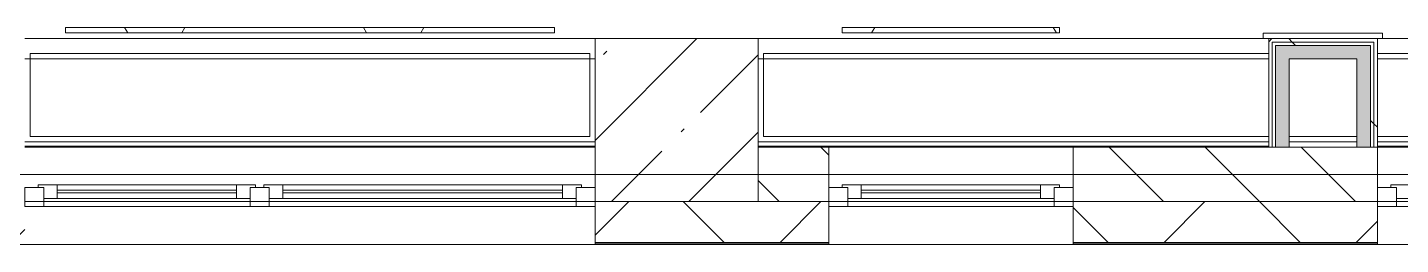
# Model space of a CAD drawing. Header units: millimetres. Extents: x 39815 to 261742, y -8553 to 29000.
# Drawn here: x 165652 to 170707, y -258 to 541 of the extents above; entities that cross this region are included whole.
import ezdxf

# ---------------------------------------------------------------- set-up
doc = ezdxf.new("R2010")
doc.units = ezdxf.units.MM
for name, color, linetype, lineweight, true_color in [('A-FLOR-1', 7, 'Continuous', 5, 0xaaaaaa), ('I-WALL-1', 7, 'Continuous', 5, 0xe7e7e7), ('Знаки-1', 7, 'Continuous', 5, 0x787878)]:
    doc.layers.add(name, color=color, linetype=linetype, lineweight=lineweight, true_color=true_color)
for name, color, linetype, lineweight in [('A-GLAZ-2', 7, 'Continuous', 5), ('A-WALL-2', 7, 'Continuous', 9), ('A-WALL-4', 7, 'Continuous', 5), ('I-WALL-3', 7, 'Continuous', 5), ('S-COLS', 7, 'Continuous', 5), ('Знаки', 7, 'Continuous', 5), ('Оси', 7, 'Continuous', 9)]:
    doc.layers.add(name, color=color, linetype=linetype, lineweight=lineweight)
pattern_1 = [(45, (134731.94, 0), (-530.33, 530.33), []), (135, (134731.94, 0), (-530.33, -530.33), [])]

# ---------------------------------------------------------------- blocks, each defined once
blk = doc.blocks.new('BSC_Колонна _Прямоугольная - 600х600-V131-Общий план 2 этажа с размещением фрагментов 2_8-2_11')
at = {"layer": 'S-COLS'}
h = blk.add_hatch(dxfattribs=at)
h.set_pattern_fill('FP_86', color=256, style=0, pattern_type=2)
h.set_pattern_definition([(45, (-33310, -200), (-285.123, 285.123), []), (45, (-33024.88, -200), (-285.123, 285.123), [504.031, -100.806, 16.764, -84.042])])
h.paths.add_polyline_path([(-300, -300), (300, -300), (300, 300), (-300, 300), (-300, -44.1)])
for p, q in [((300, 300), (-300, 300)), ((-300, 300), (-300, -300)), ((300, -300), (300, 300)), ((-300, -300), (300, -300))]:
    blk.add_line(p, q, dxfattribs=at)
blk = doc.blocks.new('120_Окно_СКБ_2Ст - 120_Окно_СКБ_2Ст 2100х2400 _мал створка справа_-22446225-Общий план 2 этажа с размещением фрагментов 2_8-2_11')
at = {"layer": 'A-GLAZ-2'}
for p, q in [((-1050, -127), (-1050, -57)), ((-1050, -57), (-980, -57)), ((1050, -57), (-1050, -57)), ((-980, -57), (-980, -127)), ((150, -87), (-980, -87)), ((-980, -87), (-980, -127)), ((-930, -137), (-930, -87)), ((100, -137), (100, -87)), ((150, -127), (150, -57)), ((150, -57), (220, -57)), ((150, -127), (150, -87)), ((220, -57), (220, -127)), ((980, -87), (220, -87)), ((220, -87), (220, -127)), ((270, -137), (270, -87)), ((930, -137), (930, -87)), ((980, -127), (980, -57)), ((980, -57), (1050, -57)), ((980, -127), (980, -87)), ((1050, -57), (1050, -127)), ((-980, -127), (-1050, -127)), ((-1050, -127), (-1000, -127)), ((-980, -127), (-1000, -127)), ((-1000, -127), (-1000, -137)), ((-1000, -137), (170, -137)), ((170, -137), (-1000, -137)), ((-930, -107), (100, -107)), ((100, -117), (-930, -117)), ((220, -127), (150, -127)), ((170, -127), (150, -127)), ((170, -127), (200, -127)), ((170, -137), (170, -127)), ((220, -127), (200, -127)), ((200, -127), (200, -137)), ((200, -137), (1000, -137)), ((1000, -137), (200, -137)), ((270, -107), (930, -107)), ((930, -117), (270, -117)), ((1050, -127), (980, -127)), ((1000, -127), (980, -127)), ((1000, -127), (1050, -127)), ((1000, -137), (1000, -127))]:
    blk.add_line(p, q, dxfattribs=at)
blk = doc.blocks.new('120_Окно_СКБ_1Ст - 120_Окно_СКБ_1Ст 900х2500_h_-V216-Общий план 2 этажа с размещением фрагментов 2_8-2_11')
at = {"layer": 'A-GLAZ-2'}
for p, q in [((-450, -127), (-450, -57)), ((-450, -57), (-380, -57)), ((450, -57), (-450, -57)), ((-380, -57), (-380, -127)), ((380, -87), (-380, -87)), ((-380, -87), (-380, -127)), ((-330, -137), (-330, -87)), ((330, -137), (330, -87)), ((380, -127), (380, -57)), ((380, -57), (450, -57)), ((380, -127), (380, -87)), ((450, -57), (450, -127)), ((-380, -127), (-450, -127)), ((-450, -127), (-400, -127)), ((-380, -127), (-400, -127)), ((-400, -127), (-400, -137)), ((-400, -137), (400, -137)), ((400, -137), (-400, -137)), ((-330, -107), (330, -107)), ((330, -117), (-330, -117)), ((450, -127), (380, -127)), ((400, -127), (380, -127)), ((400, -127), (450, -127)), ((400, -137), (400, -127))]:
    blk.add_line(p, q, dxfattribs=at)
blk = doc.blocks.new('Съемный металлический экран с перфорацией - E1-V244-Общий план 2 этажа с размещением фрагментов 2_8-2_11')
at = {"layer": 'Знаки-1'}
h = blk.add_hatch(dxfattribs=at)
h.set_pattern_fill('FP_180', color=256, style=0, pattern_type=2)
h.set_pattern_definition([(180, (32767.03, 541), (3e-14, -254), [68.059, -371.882]), (240, (32640.03, 506.97), (219.9705, -127), [68.059, -371.882]), (300, (32606, 379.97), (219.9705, 127), [68.059, -371.882]), (210, (32698.97, 541), (5e-05, -508), [68.059, -439.941]), (210, (32825.97, 321.03), (5e-05, -508), [68.059, -439.941]), (330, (32767.03, 541), (439.941, 254), [68.059, -439.941]), (330, (32640.03, 321.03), (439.941, 254), [68.059, -439.941]), (270, (32606, 448.03), (439.941, -254), [68.059, -439.941]), (270, (32860, 448.03), (439.941, -254), [68.059, -439.941])])
h.paths.add_polyline_path([(64.6, 20), (0, 20), (0, 0), (1800, 0), (1800, 20), (341.7, 20)])
at = {"layer": 'Знаки'}
for p, q in [((1800, 20), (0, 20)), ((0, 20), (0, 0)), ((0, 0), (1800, 0)), ((1800, 0), (1800, 20))]:
    blk.add_line(p, q, dxfattribs=at)
blk = doc.blocks.new('Съемный металлический экран с перфорацией - E2-31419932-Общий план 2 этажа с размещением фрагментов 2_8-2_11')
at = {"layer": 'Знаки-1'}
h = blk.add_hatch(dxfattribs=at)
h.set_pattern_fill('FP_183', color=256, style=0, pattern_type=2)
h.set_pattern_definition([(180, (34627.03, 541), (3e-14, -254), [68.059, -371.882]), (240, (34500.03, 506.97), (219.9705, -127), [68.059, -371.882]), (300, (34466, 379.97), (219.9705, 127), [68.059, -371.882]), (210, (34558.97, 541), (5e-05, -508), [68.059, -439.941]), (210, (34685.97, 321.03), (5e-05, -508), [68.059, -439.941]), (330, (34627.03, 541), (439.941, 254), [68.059, -439.941]), (330, (34500.03, 321.03), (439.941, 254), [68.059, -439.941]), (270, (34466, 448.03), (439.941, -254), [68.059, -439.941]), (270, (34720, 448.03), (439.941, -254), [68.059, -439.941])])
h.paths.add_polyline_path([(800, 20), (0, 20), (0, 0), (800, 0)])
at = {"layer": 'Знаки'}
for p, q in [((800, 20), (0, 20)), ((0, 20), (0, 0)), ((0, 0), (800, 0)), ((800, 0), (800, 20))]:
    blk.add_line(p, q, dxfattribs=at)
blk = doc.blocks.new('Зашивка приборов отопления23 - Зашивка приборов отопления-33321838-Общий план 2 этажа с размещением фрагментов 2_8-2_11')
at = {"layer": 'A-WALL-4'}
for p, q in [((36640, 23400), (34540, 23400)), ((34540, 23079), (36640, 23079)), ((36640, 23079), (34540, 23079)), ((34540, 23004), (36640, 23004))]:
    blk.add_line(p, q, dxfattribs=at)
blk = doc.blocks.new('Зашивка приборов отопления24 - Зашивка приборов отопления-33321996-Общий план 2 этажа с размещением фрагментов 2_8-2_11')
at = {"layer": 'A-WALL-4'}
for p, q in [((36640, 23400), (34760, 23400)), ((34760, 23079), (36640, 23079)), ((36640, 23079), (34760, 23079)), ((34760, 23004), (36640, 23004))]:
    blk.add_line(p, q, dxfattribs=at)
blk = doc.blocks.new('Зашивка приборов отопления25 - Зашивка приборов отопления-33322064-Общий план 2 этажа с размещением фрагментов 2_8-2_11')
at = {"layer": 'A-WALL-4'}
for p, q in [((36640, 23400), (34540, 23400)), ((34540, 23104), (34540, 23079)), ((34540, 23079), (36640, 23079)), ((36640, 23079), (34540, 23079)), ((34540, 23079), (34540, 23004)), ((34540, 23004), (36640, 23004))]:
    blk.add_line(p, q, dxfattribs=at)

msp = doc.modelspace()

# ---------------------------------------------------------------- hatches: boundary and pattern name
at = {"layer": 'A-WALL-4'}
h = msp.add_hatch(dxfattribs=at)
h.set_pattern_fill('FP_71', color=256, style=0, pattern_type=2)
h.set_pattern_definition([(135, (134731.94, 0), (-176.7767, -176.7767), [])])
h.paths.add_polyline_path([(170298.4, -100), (170621.9, -100), (170621.9, 100), (169501.9, 100), (169501.9, -100), (169744.2, -100)])
h.paths.add_polyline_path([(168601.9, -100), (168601.9, 100), (168341.9, 100), (168341.9, -100)])
h = msp.add_hatch(dxfattribs=at)
h.set_pattern_fill('FP_61', color=256, style=0, pattern_type=2)
h.set_pattern_definition([(45, (134731.94, 0), (-353.5534, 353.5534), []), (135, (134731.94, 0), (-353.5534, -353.5534), [])])
h.paths.add_polyline_path([(210431.9, -250), (210431.9, -100), (206291.9, -100), (206291.9, -250), (210201.6, -250)])
h.paths.add_polyline_path([(204105.3, -250), (205391.9, -250), (205391.9, -100), (201791.9, -100), (201791.9, -250), (201888.5, -250)])
h.paths.add_polyline_path([(195641.9, -250), (196791.9, -250), (196791.9, -100), (195641.9, -100)])
h.paths.add_polyline_path([(193541.9, -250), (193541.9, -100), (192791.9, -100), (192791.9, -250), (193021.1, -250)])
h.paths.add_polyline_path([(199891.9, -250), (200891.9, -250), (200891.9, -100), (199891.9, -100)])
h.paths.add_polyline_path([(191641.9, -250), (191891.9, -250), (191891.9, -100), (191141.9, -100), (191141.9, -250), (191358.4, -250)])
h.paths.add_polyline_path([(188033.2, -250), (188041.9, -250), (188041.9, -100), (186641.9, -100), (186641.9, -250), (187479, -250)])
h.paths.add_polyline_path([(182491.1, -250), (183541.9, -250), (183541.9, -100), (182141.9, -100), (182141.9, -250)])
h.paths.add_polyline_path([(179720, -250), (180041.9, -250), (180041.9, -100), (179668.3, -100), (179668.3, -250)])
h.paths.add_polyline_path([(177503.2, -250), (178768.3, -250), (178768.3, -100), (177391.9, -100), (177391.9, -250)])
h.paths.add_polyline_path([(168601.9, -250), (168601.9, -100), (167741.9, -100), (167741.9, -250), (168081.6, -250)])
h.paths.add_polyline_path([(169501.9, -250), (170621.9, -250), (170621.9, -100), (169501.9, -100)])
h.paths.add_polyline_path([(165310.5, -250), (165641.9, -250), (165641.9, -100), (163941.7, -100), (163941.7, -250), (164756.3, -250)])
h.paths.add_polyline_path([(172721.9, -250), (174291.9, -250), (174291.9, -100), (172721.9, -100)])
h.paths.add_polyline_path([(150841.9, -250), (151991.9, -250), (151991.9, -100), (150841.9, -100)])
h.paths.add_polyline_path([(160876.8, -250), (161141.7, -250), (161141.7, -100), (159541.9, -100), (159541.9, -250), (160322.6, -250)])
h.paths.add_polyline_path([(152891.9, -250), (153541.9, -250), (153541.9, -100), (152891.9, -100)])
h.paths.add_polyline_path([(156341.9, -250), (157441.9, -250), (157441.9, -100), (156341.9, -100)])
h.paths.add_polyline_path([(137600, -250), (138461.9, -250), (138461.9, -100), (134471.9, -100), (134471.9, -250)])
h.paths.add_polyline_path([(147741.9, -250), (147741.9, -100), (146391.9, -100), (146391.9, -250), (147575.8, -250)])
h.paths.add_polyline_path([(143291.9, -250), (143291.9, -100), (139361.9, -100), (139361.9, -250), (143142.1, -250)])
at = {"layer": 'I-WALL-1'}
for points in [[(170246.9, 100), (170296.9, 100), (170296.9, 475), (170246.9, 475), (170246.9, 155.9)], [(170298.4, 425), (170596.9, 425), (170596.9, 475), (170296.9, 475), (170296.9, 425)], [(170596.9, 100), (170596.9, 425), (170546.9, 425), (170546.9, 100)]]:
    msp.add_hatch(color=256, dxfattribs=at).paths.add_polyline_path(points)
at = {"layer": 'I-WALL-3'}
h = msp.add_hatch(dxfattribs=at)
h.set_pattern_fill('FP_176', color=256, style=0, pattern_type=2)
h.set_pattern_definition(pattern_1)
h.paths.add_polyline_path([(170221.9, 100), (170234.4, 100), (170234.4, 500), (170221.9, 500), (170221.9, 155.9)])
h = msp.add_hatch(dxfattribs=at)
h.set_pattern_fill('FP_176', color=256, style=0, pattern_type=2)
h.set_pattern_definition(pattern_1)
h.paths.add_polyline_path([(170621.9, 487.5), (170621.9, 500), (170234.4, 500), (170234.4, 487.5), (170609.4, 487.5)])
h = msp.add_hatch(dxfattribs=at)
h.set_pattern_fill('FP_176', color=256, style=0, pattern_type=2)
h.set_pattern_definition(pattern_1)
h.paths.add_polyline_path([(170609.4, 475), (170609.4, 487.5), (170246.9, 487.5), (170246.9, 475), (170596.9, 475)])
h = msp.add_hatch(dxfattribs=at)
h.set_pattern_fill('FP_176', color=256, style=0, pattern_type=2)
h.set_pattern_definition(pattern_1)
h.paths.add_polyline_path([(170609.4, 100), (170609.4, 475), (170596.9, 475), (170596.9, 100)])
h = msp.add_hatch(dxfattribs=at)
h.set_pattern_fill('FP_176', color=256, style=0, pattern_type=2)
h.set_pattern_definition(pattern_1)
h.paths.add_polyline_path([(170621.9, 100), (170621.9, 487.5), (170609.4, 487.5), (170609.4, 100)])

# ---------------------------------------------------------------- linework, layer by layer
at = {"layer": 'A-FLOR-1'}
for p, q in [((170200.9, 500), (170200.9, 520)), ((170200.9, 520), (170640.9, 520)), ((170640.9, 520), (170640.9, 500)), ((165661.9, 445), (165661.9, 140)), ((167721.9, 445), (165661.9, 445)), ((167721.9, 140), (167721.9, 445)), ((170221.9, 445), (168361.9, 445)), ((168361.9, 445), (168361.9, 140)), ((172981.9, 445), (170621.9, 445)), ((165661.9, 140), (167721.9, 140)), ((168361.9, 140), (170221.9, 140)), ((170298.4, 140), (170546.9, 140)), ((170621.9, 140), (172701.9, 140))]:
    msp.add_line(p, q, dxfattribs=at)
at = {"layer": 'A-WALL-2'}
for p, q in [((170234.4, 487.5), (170234.4, 100)), ((170609.4, 487.5), (170234.4, 487.5)), ((170246.9, 475), (170246.9, 100)), ((170596.9, 475), (170246.9, 475)), ((170596.9, 100), (170596.9, 475)), ((170609.4, 100), (170609.4, 487.5)), ((168341.9, -100), (168601.9, -100)), ((169501.9, -100), (170621.9, -100)), ((167741.9, -250), (168601.9, -250)), ((169501.9, -250), (170621.9, -250)), ((167741.9, -253), (168601.9, -253)), ((169501.9, -253), (170621.9, -253))]:
    msp.add_line(p, q, dxfattribs=at)
at = {"layer": 'A-WALL-4'}
for p, q in [((165641.9, 100), (167741.9, 100)), ((168341.9, 100), (172701.9, 100)), ((168601.9, -258), (168601.9, 100)), ((169501.9, 100), (169501.9, -258)), ((170621.9, -258), (170621.9, 100)), ((167741.9, -100), (167741.9, -258)), ((168601.9, -100), (172721.9, -100)), ((169501.9, -258), (159541.9, -258)), ((193541.9, -258), (169501.9, -258))]:
    msp.add_line(p, q, dxfattribs=at)
at = {"layer": 'I-WALL-3'}
for p, q in [((170221.9, 500), (170221.9, 100)), ((170621.9, 500), (170221.9, 500)), ((170621.9, 100), (170621.9, 500)), ((170296.9, 100), (170296.9, 425)), ((170296.9, 425), (170546.9, 425)), ((170546.9, 425), (170546.9, 100)), ((165641.9, 120), (167741.9, 120)), ((168341.9, 120), (170222.6, 120)), ((170298.4, 120), (170546.9, 120)), ((170621.2, 120), (172701.9, 120)), ((167741.9, -100), (165641.9, -100))]:
    msp.add_line(p, q, dxfattribs=at)
at = {"layer": 'Оси'}
msp.add_line((160721.9, 0), (173221.9, 0), dxfattribs=at)

# ---------------------------------------------------------------- block references
at = {"layer": 'A-GLAZ-2', "rotation": 180}
for name, p in [('120_Окно_СКБ_2Ст - 120_Окно_СКБ_2Ст 2100х2400 _мал створка справа_-22446225-Общий план 2 этажа с размещением фрагментов 2_8-2_11', (166691.9, -175)), ('120_Окно_СКБ_1Ст - 120_Окно_СКБ_1Ст 900х2500_h_-V216-Общий план 2 этажа с размещением фрагментов 2_8-2_11', (169051.9, -175)), ('120_Окно_СКБ_2Ст - 120_Окно_СКБ_2Ст 2100х2400 _мал створка справа_-22446225-Общий план 2 этажа с размещением фрагментов 2_8-2_11', (171671.9, -175))]:
    msp.add_blockref(name, p, dxfattribs=at)
at = {"layer": 'A-WALL-4', "rotation": 180}
for name, p in [('Зашивка приборов отопления23 - Зашивка приборов отопления-33321838-Общий план 2 этажа с размещением фрагментов 2_8-2_11', (202281.9, 23504)), ('Зашивка приборов отопления24 - Зашивка приборов отопления-33321996-Общий план 2 этажа с размещением фрагментов 2_8-2_11', (204981.9, 23504)), ('Зашивка приборов отопления25 - Зашивка приборов отопления-33322064-Общий план 2 этажа с размещением фрагментов 2_8-2_11', (207261.9, 23504))]:
    msp.add_blockref(name, p, dxfattribs=at)
at = {"layer": 'S-COLS'}
msp.add_blockref('BSC_Колонна _Прямоугольная - 600х600-V131-Общий план 2 этажа с размещением фрагментов 2_8-2_11', (168041.9, 200), dxfattribs=at)
at = {"layer": 'Знаки', "rotation": 180}
for name, p in [('Съемный металлический экран с перфорацией - E1-V244-Общий план 2 этажа с размещением фрагментов 2_8-2_11', (167591.9, 541)), ('Съемный металлический экран с перфорацией - E2-31419932-Общий план 2 этажа с размещением фрагментов 2_8-2_11', (169451.9, 541))]:
    msp.add_blockref(name, p, dxfattribs=at)

doc.saveas('drawing.dxf')
